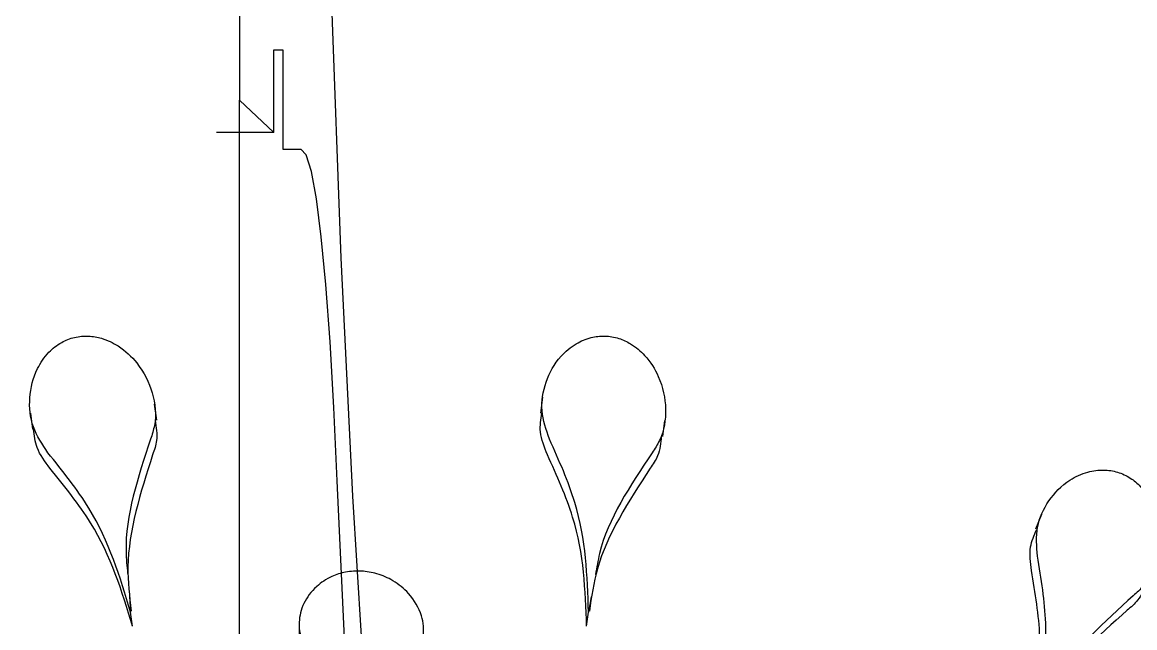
# Model space of a CAD drawing. Header units: millimetres. Extents: x 12325263 to 13848842, y -1463133 to 573208.
# Drawn here: x 12591066.02 to 12591083.12, y -825160.34 to -825151.03 of the extents above; entities that cross this region are included whole.
import ezdxf
from ezdxf.xclip import XClip

# ---------------------------------------------------------------- set-up
doc = ezdxf.new("R2010")
doc.units = ezdxf.units.MM
doc.header["$LTSCALE"] = 1000
doc.header["$XCLIPFRAME"] = 0
for name, color, linetype in [('fur202301', 252, 'Continuous'), ('WALL', 5, 'Continuous'), ('WALL-SHATCH', 8, 'Continuous'), ('建筑-楼板开洞', 251, 'Continuous')]:
    doc.layers.add(name, color=color, linetype=linetype)

# ---------------------------------------------------------------- blocks, each defined once
blk = doc.blocks.new('adgshg13-A$C7F010FC0')
at = {"layer": 'WALL-SHATCH'}
h = blk.add_hatch(color=256, dxfattribs=at)
h.dxf.hatch_style = 1
h.paths.add_polyline_path([(-60384.171, -16880.895), (-763.165, 197.479), (12587.619, -13153.304), (12587.619, -157996.02), (-162964.851, -188820.432), (-171262.381, -180522.901), (-171262.381, -31310.898), (-150707.191, -10755.708), (-131860.078, -7980.895), (-99162.381, -7980.895), (-99162.381, -4980.895), (-76620.428, -4980.895), (-70107.652, -16880.895)], flags=16)
h.paths.add_polyline_path([(-60091.229, -16380.895), (-646.877, 646.877), (12987.619, -12987.619), (12987.619, -158331.905), (-163100.584, -189250.384), (-171662.381, -180688.586), (-171662.381, -31145.213), (-150777.896, -10260.728), (-131896.687, -7480.895), (-99562.381, -7480.895), (-99562.381, -4580.895), (-76365.552, -4580.895), (-69907.506, -16380.895)])
blk = doc.blocks.new('A$C4C7A72D3')
at = {"layer": 'WALL', "color": 1}
blk.add_blockref('adgshg13-A$C7F010FC0', (210433.012, 205503.569), dxfattribs=at)
blk = doc.blocks.new('asdgag2019070515155847995')
at = {"color": 1}
for p, q in [((132.55, -415.635), (132.778, -415.729)), ((131.35, -421.455), (131.105, -421.423)), ((133.817, -422.555), (134.05, -422.599)), ((134.268, -422.628), (134.05, -422.599)), ((130.746, -423.303), (130.991, -423.335)), ((126.934, -427.296), (126.934, -427.018)), ((134.232, -427.045), (134.451, -427.045)), ((125.406, -427.296), (126.934, -427.296)), ((125.406, -427.436), (125.406, -427.296)), ((126.679, -427.436), (125.406, -427.436)), ((126.179, -427.96), (126.679, -427.436)), ((126.679, -427.436), (126.679, -428.317)), ((124.195, -427.96), (126.179, -427.96)), ((160.817, -427.96), (126.179, -427.96)), ((131.101, -429.235), (130.856, -429.267)), ((133.81, -429.654), (134.05, -429.636)), ((134.268, -429.608), (134.05, -429.636)), ((130.995, -431.176), (131.24, -431.144))]:
    blk.add_line(p, q, dxfattribs=at)
at = {"color": 1, "flags": 128}
for points in [[(143.494, -424.781), (143.081, -425.047), (142.053, -425.309), (140.427, -425.561), (138.229, -425.799), (135.495, -426.021), (132.269, -426.221), (128.605, -426.398), (124.561, -426.547)], [(146.03, -425.005), (145.647, -425.216), (144.843, -425.424), (143.626, -425.625), (142.011, -425.818), (140.018, -426), (137.671, -426.169), (134.999, -426.322), (132.035, -426.459)], [(132.035, -426.459), (130.907, -426.511), (129.896, -426.57), (129.017, -426.635), (128.281, -426.705), (127.698, -426.78), (127.275, -426.857), (127.02, -426.937), (126.934, -427.018)]]:
    blk.add_lwpolyline(points, dxfattribs=at)
blk.add_open_spline([(141.688, -389.994), (141.522, -390.072), (140.258, -390.667), (138.035, -392.05), (135.059, -394.142), (132.291, -396.511), (129.736, -399.105), (127.418, -401.913), (125.353, -404.911), (123.557, -408.078), (122.043, -411.388), (120.824, -414.817), (119.908, -418.339), (119.302, -421.928), (119.011, -425.555), (119.038, -429.194), (119.381, -432.816), (120.038, -436.395), (121.004, -439.904), (122.272, -443.315), (123.833, -446.603), (125.674, -449.743), (127.781, -452.711), (130.139, -455.484), (132.73, -458.043), (135.533, -460.366), (138.529, -462.437), (141.693, -464.24), (145.003, -465.761), (148.432, -466.989), (151.956, -467.914), (155.546, -468.529), (159.177, -468.83), (162.821, -468.814), (166.449, -468.482), (170.034, -467.835), (173.55, -466.879), (176.969, -465.622), (180.266, -464.072), (183.415, -462.241), (186.392, -460.144), (189.176, -457.795), (191.744, -455.214), (194.078, -452.419), (196.159, -449.433), (197.973, -446.276), (199.504, -442.974), (200.742, -439.552), (201.678, -436.035), (202.303, -432.45), (202.614, -428.824), (202.608, -425.185), (202.285, -421.561), (201.648, -417.978), (200.7, -414.464), (199.451, -411.046), (197.909, -407.75), (196.085, -404.6), (193.994, -401.62), (191.651, -398.834), (189.074, -396.262), (186.285, -393.92), (183.295, -391.846), (180.783, -390.344), (179.228, -389.639), (178.777, -389.435)], degree=3, knots=[0, 0, 0, 0, 0.002464, 0.018712, 0.034959, 0.051206, 0.067452, 0.083698, 0.099943, 0.116187, 0.132431, 0.148674, 0.164917, 0.181159, 0.197401, 0.213642, 0.229884, 0.246125, 0.262366, 0.278608, 0.29485, 0.311092, 0.327334, 0.343577, 0.359821, 0.376065, 0.39231, 0.408556, 0.424802, 0.441049, 0.457296, 0.473544, 0.489792, 0.506041, 0.52229, 0.538538, 0.554787, 0.571035, 0.587284, 0.603532, 0.619779, 0.636026, 0.652272, 0.668518, 0.684763, 0.701007, 0.717251, 0.733494, 0.749737, 0.765979, 0.782221, 0.798462, 0.814704, 0.830945, 0.847186, 0.863428, 0.87967, 0.895912, 0.912154, 0.928397, 0.944641, 0.960885, 0.97713, 0.993376, 1, 1, 1, 1])
at = {"color": 1}
for points, knots in [([(133.189, -415.699), (133.038, -415.71), (132.734, -415.733), (132.33, -415.545), (132.041, -415.267), (131.892, -414.956), (131.855, -414.698), (131.89, -414.467), (131.981, -414.27), (132.135, -414.087), (132.381, -413.917), (132.766, -413.801), (133.228, -413.828), (133.594, -413.994), (133.752, -414.173), (133.799, -414.227)], [0, 0, 0, 0, 0.108637, 0.219395, 0.32845, 0.395395, 0.445683, 0.485596, 0.525651, 0.563113, 0.618508, 0.70153, 0.822656, 0.946579, 1, 1, 1, 1]), ([(133.595, -414.026), (133.692, -414.062), (133.859, -414.123), (133.975, -414.262), (134.023, -414.32)], [0, 0, 0, 0, 0.582495, 1, 1, 1, 1]), ([(133.799, -414.227), (134.202, -414.671), (134.83, -415.365), (135.598, -415.686), (135.874, -415.801)], [0, 0, 0, 0, 0.640533, 1, 1, 1, 1]), ([(134.023, -414.32), (134.421, -414.769), (134.986, -415.406), (135.679, -415.703), (135.884, -415.791)], [0, 0, 0, 0, 0.704197, 1, 1, 1, 1]), ([(135.874, -415.801), (135.341, -415.677), (134.51, -415.482), (133.538, -415.641), (133.189, -415.699)], [0, 0, 0, 0, 0.6405383, 1, 1, 1, 1]), ([(136.078, -415.886), (135.547, -415.762), (134.722, -415.571), (133.757, -415.733), (133.413, -415.791)], [0, 0, 0, 0, 0.6431329, 1, 1, 1, 1]), ([(133.413, -415.791), (133.289, -415.807), (133.066, -415.836), (132.871, -415.751), (132.785, -415.713)], [0, 0, 0, 0, 0.557007, 1, 1, 1, 1]), ([(131.392, -423.199), (131.247, -423.249), (130.956, -423.35), (130.511, -423.274), (130.155, -423.08), (129.928, -422.819), (129.824, -422.579), (129.797, -422.348), (129.834, -422.134), (129.936, -421.917), (130.131, -421.689), (130.477, -421.477), (130.935, -421.383), (131.338, -421.448), (131.539, -421.58), (131.6, -421.619)], [0, 0, 0, 0, 0.108637, 0.219395, 0.32845, 0.395395, 0.445683, 0.485596, 0.525651, 0.563113, 0.618508, 0.70153, 0.822656, 0.946579, 1, 1, 1, 1]), ([(131.347, -421.48), (131.45, -421.489), (131.629, -421.505), (131.778, -421.608), (131.84, -421.651)], [0, 0, 0, 0, 0.579469, 1, 1, 1, 1]), ([(131.6, -421.619), (132.11, -421.96), (132.722, -422.368), (133.365, -422.472), (133.472, -422.49)], [0, 0, 0, 0, 0.832855, 1, 1, 1, 1]), ([(131.84, -421.651), (132.348, -421.981), (133.065, -422.447), (133.819, -422.553), (134.038, -422.584)], [0, 0, 0, 0, 0.70912, 1, 1, 1, 1]), ([(134.05, -422.599), (133.495, -422.617), (132.628, -422.646), (131.718, -423.052), (131.392, -423.199)], [0, 0, 0, 0, 0.6405383, 1, 1, 1, 1]), ([(134.268, -422.628), (133.715, -422.647), (132.855, -422.677), (131.954, -423.085), (131.632, -423.23)], [0, 0, 0, 0, 0.6431329, 1, 1, 1, 1]), ([(131.632, -423.23), (131.515, -423.278), (131.303, -423.364), (131.089, -423.332), (130.993, -423.317)], [0, 0, 0, 0, 0.553645, 1, 1, 1, 1]), ([(134.712, -425.264), (134.616, -425.213), (134.426, -425.11), (134.091, -425.148), (133.791, -425.313), (133.572, -425.574), (133.456, -425.832), (133.411, -426.089), (133.428, -426.333), (133.507, -426.576), (133.668, -426.815), (133.915, -426.994), (134.227, -427.069), (134.505, -427.016), (134.661, -426.897), (134.712, -426.857)], [0, 0, 0, 0, 0.098479, 0.195709, 0.307327, 0.381692, 0.439818, 0.489234, 0.538746, 0.586653, 0.65371, 0.743395, 0.835237, 0.94536, 1, 1, 1, 1]), ([(131.6, -430.907), (131.472, -430.993), (131.212, -431.167), (130.758, -431.209), (130.359, -431.115), (130.069, -430.922), (129.904, -430.717), (129.818, -430.501), (129.798, -430.284), (129.841, -430.048), (129.973, -429.778), (130.256, -429.482), (130.679, -429.273), (131.09, -429.231), (131.322, -429.306), (131.392, -429.328)], [0, 0, 0, 0, 0.108637, 0.219395, 0.32845, 0.395395, 0.445683, 0.485596, 0.525651, 0.563113, 0.618508, 0.70153, 0.822656, 0.946579, 1, 1, 1, 1]), ([(131.105, -429.26), (131.208, -429.242), (131.387, -429.21), (131.559, -429.271), (131.632, -429.297)], [0, 0, 0, 0, 0.579469, 1, 1, 1, 1]), ([(131.632, -429.297), (132.216, -429.483), (133.04, -429.746), (133.807, -429.653), (134.031, -429.626)], [0, 0, 0, 0, 0.7091197, 1, 1, 1, 1]), ([(131.392, -429.328), (131.98, -429.524), (132.688, -429.76), (133.348, -429.692), (133.46, -429.681)], [0, 0, 0, 0, 0.830539, 1, 1, 1, 1]), ([(134.05, -429.636), (133.51, -429.799), (132.666, -430.052), (131.882, -430.681), (131.6, -430.907)], [0, 0, 0, 0, 0.640538, 1, 1, 1, 1]), ([(134.268, -429.608), (133.73, -429.77), (132.894, -430.023), (132.117, -430.652), (131.84, -430.876)], [0, 0, 0, 0, 0.643133, 1, 1, 1, 1]), ([(131.84, -430.876), (131.738, -430.952), (131.553, -431.091), (131.335, -431.115), (131.238, -431.126)], [0, 0, 0, 0, 0.553645, 1, 1, 1, 1])]:
    blk.add_open_spline(points, degree=3, knots=knots, dxfattribs=at)
blk = doc.blocks.new('sdfgsdffhg')
at = {"layer": 'fur202301', "rotation": 270}
blk.add_blockref('asdgag2019070515155847995', (10413.424, 49030.754, 0), dxfattribs=at)

msp = doc.modelspace()

# ---------------------------------------------------------------- block references
ref = msp.add_blockref('A$C4C7A72D3', (12385714.853, -906209.521), dxfattribs=dict(rotation=350.041249254255))
XClip(ref).set_block_clipping_path([(223442.8584877662, 85923.1187333744), (220542.7961432356, 85923.1422391906), (220542.8579492103, 89292.823275506), (211526.9150355905, 89292.8101311298), (210631.4331447985, 94392.8080583527), (206113.3685902953, 94392.8025418455), (206001.4315187763, 95030.3127344656), (204376.2826588508, 94744.9613686837), (203364.4570056833, 100506.9030052917), (197947.3947122637, 99555.7482674252), (192482.3428474721, 130679.4765393781), (190118.7804593667, 130264.4504016289), (191623.4071957469, 121695.6427078634), (177046.6486519482, 119136.2011700841), (175707.6223907359, 126760.8483765714), (173902.988371335, 128026.4039125028), (169528.3854461554, 127258.2903269802), (169070.0967394859, 129868.3614864857), (163308.2517458182, 128856.6693391807), (163766.52659606, 126246.6171700556), (159679.1795131005, 125528.9180921423), (170669.6888374612, 62935.797914044), (167222.1989369914, 62330.4650948944), (167939.7759490944, 58243.6808593175), (171386.9528796654, 58848.2912487988), (172857.0656793863, 50477.0032648193), (165962.5026008021, 49266.4230898353), (168037.7813034765, 37447.1796448426), (140649.9584970828, 32638.2390106404), (115387.9799239188, 28202.5781787895), (95598.7254695911, 140907.4332163476), (226939.476109907, 163968.8668500402), (240128.6952811591, 88852.8973128139)])

# ---------------------------------------------------------------- next in the draw order: hatches: boundary and pattern name
at = {"layer": '建筑-楼板开洞'}
h = msp.add_hatch(dxfattribs=at)
h.set_pattern_fill('DASH', color=256, scale=500)
h.set_pattern_definition([(0, (0, 0), (476.25, 476.25), [476.25, -476.25])])
h.paths.add_polyline_path([(12597696.741, -842386.786), (12590696.811, -842386.901), (12590697.067, -843986.786), (12595796.811, -843986.852), (12595797.067, -849736.852), (12588796.811, -849736.786), (12588796.811, -851936.786), (12564896.811, -851936.786), (12564896.811, -816186.786), (12568846.811, -816186.786), (12568846.811, -816040), (12568846.811, -807536.786), (12574696.829, -807536.802), (12574696.771, -810386.786), (12575896.811, -810386.786), (12579055.235, -810386.784), (12580496.915, -811828.207), (12580696.915, -819086.85), (12595696.917, -819086.721), (12595696.898, -812786.786), (12597696.659, -812786.786)])

# ---------------------------------------------------------------- next in the draw order: block references
msp.add_blockref('sdfgsdffhg', (12581083.899, -874056.804, 0))

doc.saveas('drawing.dxf')
